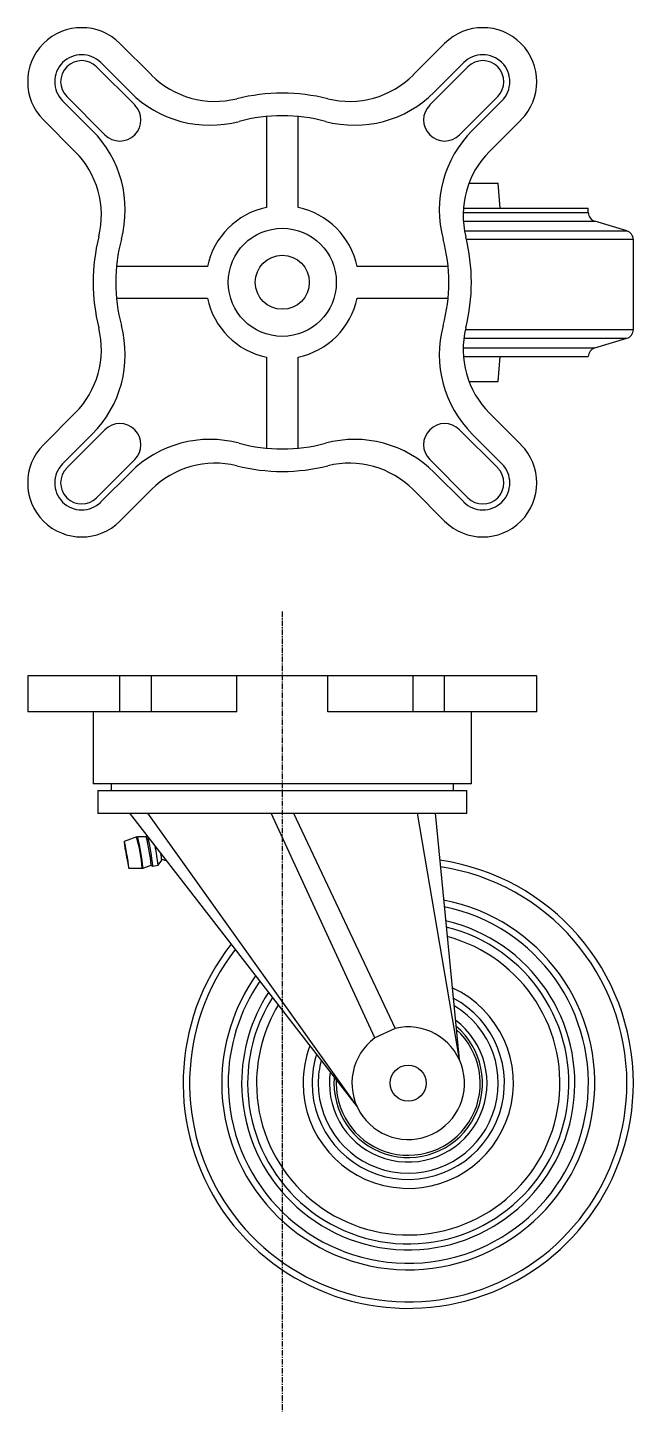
# Model space of a CAD drawing. Extents: x 10 to 375, y 10 to 476.
# Drawn here: x 53.8 to 188.3, y 168.4 to 475.7 of the extents above; entities that cross this region are included whole.
import ezdxf

# ---------------------------------------------------------------- set-up
doc = ezdxf.new("R2010")
doc.units = 0
doc.linetypes.add('CENTER', pattern=[2, 1.25, -0.25, 0.25, -0.25])
doc.layers.get('0').update_dxf_attribs({"linetype": 'CONTINUOUS'})
doc.layers.add('CENTER', color=1, linetype='CENTER')

msp = doc.modelspace()

# ---------------------------------------------------------------- linework, layer by layer
at = {"color": 7, "linetype": 'CONTINUOUS'}
for p, q in [((74.24, 472.15), (81.24, 465.15)), ((139.37, 465.15), (146.37, 472.15)), ((76.58, 461.32), (70, 467.9)), ((150.61, 467.9), (144.03, 461.32)), ((77.56, 458.49), (69.07, 466.97)), ((151.54, 466.97), (143.06, 458.49)), ((61.52, 459.42), (68.1, 452.84)), ((62.45, 460.35), (70.93, 451.86)), ((149.68, 451.86), (158.17, 460.35)), ((152.52, 452.84), (159.1, 459.42)), ((64.27, 448.18), (57.27, 455.17)), ((106.81, 455.95), (106.81, 435.75)), ((113.81, 435.75), (113.81, 455.95)), ((163.34, 455.17), (156.34, 448.18)), ((151.78, 441.11), (158.29, 441.11)), ((158.69, 435.61), (158.29, 441.11)), ((150.49, 434.59), (178.29, 434.59)), ((150.55, 435.61), (178.29, 435.61)), ((178.29, 434.59), (178.29, 435.61)), ((150.53, 432.67), (179.71, 432.67)), ((150.79, 430.53), (186.86, 430.53)), ((186.86, 430.53), (179.71, 432.67)), ((188.29, 428.61), (151.22, 428.61)), ((188.29, 408.59), (188.29, 428.61)), ((93.67, 422.61), (73.47, 422.61)), ((147.14, 422.61), (126.94, 422.61)), ((73.47, 415.61), (93.67, 415.61)), ((126.94, 415.61), (147.14, 415.61)), ((150.64, 406.67), (186.86, 406.67)), ((188.29, 408.59), (150.97, 408.59)), ((179.71, 404.53), (186.86, 406.67)), ((150.49, 404.53), (179.71, 404.53)), ((150.55, 402.61), (178.29, 402.61)), ((150.55, 402.61), (178.29, 402.61)), ((158.29, 397.11), (158.69, 402.61)), ((106.81, 402.48), (106.81, 382.28)), ((113.81, 382.28), (113.81, 402.48)), ((151.78, 397.11), (158.29, 397.11)), ((57.27, 383.05), (64.27, 390.05)), ((156.34, 390.05), (163.34, 383.05)), ((68.1, 385.39), (61.52, 378.81)), ((70.93, 386.36), (62.45, 377.88)), ((158.17, 377.88), (149.68, 386.36)), ((159.1, 378.81), (152.52, 385.39)), ((69.07, 371.25), (77.56, 379.74)), ((143.06, 379.74), (151.54, 371.25)), ((70, 370.32), (76.58, 376.9)), ((144.03, 376.9), (150.61, 370.32)), ((81.24, 373.08), (74.24, 366.08)), ((146.37, 366.08), (139.37, 373.08)), ((53.76, 331.74), (53.76, 323.74)), ((74.24, 331.74), (53.76, 331.74)), ((81.24, 331.74), (74.24, 331.74)), ((74.24, 323.74), (74.24, 331.74)), ((100.2, 331.74), (81.24, 331.74)), ((81.24, 323.74), (81.24, 331.74)), ((120.42, 331.74), (100.2, 331.74)), ((100.2, 323.74), (100.2, 331.74)), ((139.37, 331.74), (120.42, 331.74)), ((120.42, 323.74), (120.42, 331.74)), ((146.37, 331.74), (139.37, 331.74)), ((139.37, 323.74), (139.37, 331.74)), ((166.85, 331.74), (146.37, 331.74)), ((146.37, 323.74), (146.37, 331.74)), ((166.85, 323.74), (166.85, 331.74)), ((74.24, 323.74), (53.76, 323.74)), ((68.31, 323.74), (68.31, 307.74)), ((81.24, 323.74), (74.24, 323.74)), ((100.2, 323.74), (81.24, 323.74)), ((139.37, 323.74), (120.42, 323.74)), ((146.37, 323.74), (139.37, 323.74)), ((166.85, 323.74), (146.37, 323.74)), ((152.31, 307.74), (152.31, 323.74)), ((152.31, 307.74), (68.31, 307.74)), ((72.31, 307.74), (72.31, 306.24)), ((148.31, 306.24), (148.31, 307.74)), ((69.31, 306.24), (69.31, 301.12)), ((69.31, 306.24), (151.31, 306.24)), ((151.31, 301.12), (151.31, 306.24)), ((76.37, 301.24), (80.36, 301.24)), ((76.37, 301.24), (126.96, 235.96)), ((80.36, 301.24), (126.96, 235.96)), ((107.81, 301.24), (112.81, 301.24)), ((130.84, 251.29), (107.81, 301.24)), ((112.81, 301.24), (135.38, 253.4)), ((140.26, 301.24), (144.25, 301.24)), ((140.26, 301.24), (149.61, 246.53)), ((144.25, 301.24), (149.61, 246.53)), ((77.97, 295.95), (75.19, 294.93)), ((80.08, 295.98), (78.14, 295.98)), ((80.26, 296.22), (80.08, 295.98)), ((76.24, 288.98), (79.2, 288.98)), ((79.37, 289.01), (81.19, 289.67)), ((81.19, 289.67), (81.54, 289.43)), ((81.54, 289.43), (82.72, 289.64)), ((81.54, 289.43), (81.54, 289.43)), ((82.73, 289.64), (83.54, 290.8)), ((135.38, 253.4), (130.84, 251.29))]:
    msp.add_line(p, q, dxfattribs=at)
at = {"color": 7, "linetype": 'CONTINUOUS', "flags": 128}
for points in [[(76.24, 288.98), (76.24, 289.16), (76.18, 289.67), (76.06, 290.47), (75.9, 291.44), (75.72, 292.47), (75.54, 293.44), (75.38, 294.24), (75.26, 294.75), (75.19, 294.93), (75.19, 294.75), (75.25, 294.24), (75.37, 293.44), (75.53, 292.47), (75.71, 291.44), (75.9, 290.47), (76.06, 289.67), (76.18, 289.16), (76.24, 288.98)], [(75.89, 290.97), (75.89, 291.05), (75.86, 291.26), (75.81, 291.58), (75.75, 291.96), (75.68, 292.33), (75.62, 292.65), (75.57, 292.87), (75.54, 292.94), (75.54, 292.87), (75.57, 292.65), (75.62, 292.33), (75.69, 291.96), (75.75, 291.58), (75.82, 291.26), (75.87, 291.05), (75.89, 290.97)], [(79.19, 288.98), (79.19, 288.98), (79.37, 289.01), (79.38, 289.01)]]:
    msp.add_lwpolyline(points, dxfattribs=at)
at = {"color": 7}
for points in [[(69.31, 301.25, 0), (69.31, 301.25, 0), (69.31, 301.25, 0), (69.32, 301.25, 0), (69.32, 301.25, 0), (69.33, 301.25, 0), (69.33, 301.25, 0), (69.33, 301.25, 0), (69.34, 301.25, 0), (69.34, 301.25, 0), (69.34, 301.25, 0), (69.35, 301.25, 0), (69.35, 301.25, 0), (69.36, 301.25, 0), (69.36, 301.25, 0), (69.36, 301.25, 0), (69.37, 301.25, 0), (69.37, 301.25, 0), (69.38, 301.25, 0), (69.38, 301.25, 0), (69.39, 301.25, 0), (69.39, 301.25, 0), (69.4, 301.25, 0), (69.4, 301.25, 0), (69.41, 301.25, 0), (69.41, 301.25, 0), (69.42, 301.25, 0), (69.42, 301.25, 0), (69.43, 301.25, 0), (69.43, 301.25, 0), (69.44, 301.25, 0), (69.44, 301.25, 0), (69.45, 301.25, 0), (69.46, 301.25, 0), (69.46, 301.25, 0), (69.47, 301.25, 0), (69.48, 301.25, 0), (69.48, 301.25, 0), (69.49, 301.25, 0), (69.5, 301.25, 0), (69.51, 301.25, 0), (69.51, 301.25, 0), (69.52, 301.25, 0), (69.53, 301.25, 0), (69.54, 301.25, 0), (69.55, 301.25, 0), (69.56, 301.25, 0), (69.56, 301.25, 0), (69.57, 301.25, 0), (69.58, 301.25, 0), (69.59, 301.25, 0), (69.6, 301.25, 0), (69.61, 301.25, 0), (69.62, 301.25, 0), (69.63, 301.25, 0), (69.65, 301.25, 0), (69.66, 301.25, 0), (69.67, 301.25, 0), (69.68, 301.25, 0), (69.69, 301.25, 0), (69.71, 301.25, 0), (69.72, 301.25, 0), (69.73, 301.25, 0), (69.74, 301.25, 0), (69.76, 301.25, 0), (69.77, 301.25, 0), (69.79, 301.25, 0), (69.8, 301.25, 0), (69.82, 301.25, 0), (69.83, 301.25, 0), (69.85, 301.25, 0), (69.86, 301.25, 0), (69.88, 301.25, 0), (69.89, 301.25, 0), (69.91, 301.25, 0), (69.93, 301.25, 0), (69.94, 301.25, 0), (69.96, 301.25, 0), (69.98, 301.25, 0), (69.99, 301.25, 0), (70.01, 301.25, 0), (70.03, 301.25, 0), (70.05, 301.25, 0), (70.07, 301.25, 0), (70.08, 301.25, 0), (70.1, 301.25, 0), (70.12, 301.25, 0), (70.14, 301.25, 0), (70.16, 301.25, 0), (70.18, 301.25, 0), (70.2, 301.25, 0), (70.22, 301.25, 0), (70.24, 301.25, 0), (70.26, 301.25, 0), (70.28, 301.25, 0), (70.31, 301.25, 0), (70.33, 301.25, 0), (70.35, 301.25, 0), (70.37, 301.25, 0), (70.39, 301.25, 0), (70.42, 301.25, 0), (70.44, 301.25, 0), (70.46, 301.25, 0), (70.48, 301.25, 0), (70.51, 301.25, 0), (70.53, 301.25, 0), (70.56, 301.25, 0), (70.58, 301.25, 0), (70.6, 301.25, 0), (70.63, 301.25, 0), (70.65, 301.25, 0), (70.68, 301.25, 0), (70.7, 301.25, 0), (70.73, 301.25, 0), (70.75, 301.25, 0), (70.78, 301.25, 0), (70.8, 301.25, 0), (70.83, 301.25, 0), (70.86, 301.25, 0), (70.88, 301.25, 0), (70.91, 301.25, 0), (70.94, 301.25, 0), (70.96, 301.25, 0), (70.99, 301.25, 0), (71.02, 301.25, 0), (71.05, 301.25, 0), (71.07, 301.25, 0), (71.1, 301.25, 0), (71.13, 301.25, 0), (71.16, 301.25, 0), (71.19, 301.25, 0), (71.22, 301.25, 0), (71.24, 301.25, 0), (71.27, 301.25, 0), (71.3, 301.25, 0), (71.33, 301.25, 0), (71.36, 301.25, 0), (71.39, 301.25, 0), (71.42, 301.25, 0), (71.45, 301.25, 0), (71.48, 301.25, 0), (71.51, 301.25, 0), (71.55, 301.25, 0), (71.58, 301.25, 0), (71.61, 301.25, 0), (71.64, 301.25, 0), (71.67, 301.25, 0), (71.7, 301.25, 0), (71.74, 301.25, 0), (71.77, 301.25, 0), (71.8, 301.25, 0), (71.83, 301.25, 0), (71.87, 301.25, 0), (71.9, 301.25, 0), (71.93, 301.25, 0), (71.97, 301.25, 0), (72, 301.25, 0), (72.04, 301.25, 0), (72.07, 301.25, 0), (72.1, 301.25, 0), (72.14, 301.25, 0), (72.17, 301.25, 0), (72.21, 301.25, 0), (72.24, 301.25, 0), (72.28, 301.25, 0), (72.32, 301.25, 0), (72.35, 301.25, 0), (72.39, 301.25, 0), (72.42, 301.25, 0), (72.46, 301.25, 0), (72.5, 301.25, 0), (72.53, 301.25, 0), (72.57, 301.25, 0), (72.61, 301.25, 0), (72.65, 301.25, 0), (72.68, 301.25, 0), (72.72, 301.25, 0), (72.76, 301.25, 0), (72.8, 301.25, 0), (72.84, 301.25, 0), (72.87, 301.25, 0), (72.91, 301.25, 0), (72.95, 301.25, 0), (72.99, 301.25, 0), (73.03, 301.25, 0), (73.07, 301.25, 0), (73.11, 301.25, 0), (73.15, 301.25, 0), (73.19, 301.25, 0), (73.23, 301.25, 0), (73.27, 301.25, 0), (73.31, 301.25, 0), (73.36, 301.25, 0), (73.4, 301.25, 0), (73.44, 301.25, 0), (73.48, 301.25, 0), (73.52, 301.25, 0), (73.57, 301.25, 0), (73.61, 301.25, 0), (73.65, 301.25, 0), (73.7, 301.25, 0), (73.74, 301.25, 0), (73.78, 301.25, 0), (73.83, 301.25, 0), (73.87, 301.25, 0), (73.91, 301.25, 0), (73.96, 301.25, 0), (74, 301.25, 0), (74.05, 301.25, 0), (74.09, 301.25, 0), (74.14, 301.25, 0), (74.19, 301.25, 0), (74.23, 301.25, 0), (74.28, 301.25, 0), (74.32, 301.25, 0), (74.37, 301.25, 0), (74.42, 301.25, 0), (74.47, 301.25, 0), (74.51, 301.25, 0), (74.56, 301.25, 0), (74.61, 301.25, 0), (74.66, 301.25, 0), (74.7, 301.25, 0), (74.75, 301.25, 0), (74.8, 301.25, 0), (74.85, 301.25, 0), (74.9, 301.25, 0), (74.95, 301.25, 0), (75, 301.25, 0), (75.05, 301.25, 0), (75.1, 301.25, 0), (75.15, 301.25, 0), (75.2, 301.25, 0), (75.25, 301.25, 0), (75.3, 301.25, 0), (75.35, 301.25, 0), (75.4, 301.25, 0), (75.45, 301.25, 0), (75.5, 301.25, 0), (75.55, 301.25, 0), (75.6, 301.25, 0), (75.65, 301.25, 0), (75.7, 301.25, 0), (75.75, 301.25, 0), (75.8, 301.25, 0), (75.85, 301.25, 0), (75.9, 301.25, 0), (75.96, 301.25, 0), (76.01, 301.25, 0), (76.06, 301.25, 0), (76.11, 301.25, 0), (76.16, 301.25, 0), (76.21, 301.25, 0), (76.26, 301.25, 0), (76.31, 301.25, 0), (76.37, 301.25, 0)], [(80.36, 301.25, 0), (80.43, 301.25, 0), (80.51, 301.25, 0), (80.58, 301.25, 0), (80.66, 301.25, 0), (80.73, 301.25, 0), (80.81, 301.25, 0), (80.88, 301.25, 0), (80.96, 301.25, 0), (81.03, 301.25, 0), (81.11, 301.25, 0), (81.18, 301.25, 0), (81.26, 301.25, 0), (81.34, 301.25, 0), (81.41, 301.25, 0), (81.49, 301.25, 0), (81.56, 301.25, 0), (81.64, 301.25, 0), (81.72, 301.25, 0), (81.8, 301.25, 0), (81.87, 301.25, 0), (81.95, 301.25, 0), (82.03, 301.25, 0), (82.11, 301.25, 0), (82.19, 301.25, 0), (82.27, 301.25, 0), (82.34, 301.25, 0), (82.42, 301.25, 0), (82.5, 301.25, 0), (82.58, 301.25, 0), (82.66, 301.25, 0), (82.74, 301.25, 0), (82.82, 301.25, 0), (82.9, 301.25, 0), (82.98, 301.25, 0), (83.07, 301.25, 0), (83.15, 301.25, 0), (83.23, 301.25, 0), (83.31, 301.25, 0), (83.39, 301.25, 0), (83.47, 301.25, 0), (83.55, 301.25, 0), (83.64, 301.25, 0), (83.72, 301.25, 0), (83.8, 301.25, 0), (83.88, 301.25, 0), (83.97, 301.25, 0), (84.05, 301.25, 0), (84.13, 301.25, 0), (84.22, 301.25, 0), (84.3, 301.25, 0), (84.39, 301.25, 0), (84.47, 301.25, 0), (84.55, 301.25, 0), (84.64, 301.25, 0), (84.72, 301.25, 0), (84.81, 301.25, 0), (84.89, 301.25, 0), (84.98, 301.25, 0), (85.06, 301.25, 0), (85.15, 301.25, 0), (85.23, 301.25, 0), (85.32, 301.25, 0), (85.41, 301.25, 0), (85.49, 301.25, 0), (85.58, 301.25, 0), (85.67, 301.25, 0), (85.75, 301.25, 0), (85.84, 301.25, 0), (85.93, 301.25, 0), (86.01, 301.25, 0), (86.1, 301.25, 0), (86.19, 301.25, 0), (86.28, 301.25, 0), (86.36, 301.25, 0), (86.45, 301.25, 0), (86.54, 301.25, 0), (86.63, 301.25, 0), (86.72, 301.25, 0), (86.81, 301.25, 0), (86.89, 301.25, 0), (86.98, 301.25, 0), (87.07, 301.25, 0), (87.16, 301.25, 0), (87.25, 301.25, 0), (87.34, 301.25, 0), (87.43, 301.25, 0), (87.52, 301.25, 0), (87.61, 301.25, 0), (87.7, 301.25, 0), (87.79, 301.25, 0), (87.88, 301.25, 0), (87.97, 301.25, 0), (88.06, 301.25, 0), (88.15, 301.25, 0), (88.25, 301.25, 0), (88.34, 301.25, 0), (88.43, 301.25, 0), (88.52, 301.25, 0), (88.61, 301.25, 0), (88.7, 301.25, 0), (88.8, 301.25, 0), (88.89, 301.25, 0), (88.98, 301.25, 0), (89.07, 301.25, 0), (89.17, 301.25, 0), (89.26, 301.25, 0), (89.35, 301.25, 0), (89.44, 301.25, 0), (89.54, 301.25, 0), (89.63, 301.25, 0), (89.72, 301.25, 0), (89.82, 301.25, 0), (89.91, 301.25, 0), (90.01, 301.25, 0), (90.1, 301.25, 0), (90.19, 301.25, 0), (90.29, 301.25, 0), (90.38, 301.25, 0), (90.48, 301.25, 0), (90.57, 301.25, 0), (90.67, 301.25, 0), (90.76, 301.25, 0), (90.86, 301.25, 0), (90.95, 301.25, 0), (91.05, 301.25, 0), (91.14, 301.25, 0), (91.24, 301.25, 0), (91.34, 301.25, 0), (91.43, 301.25, 0), (91.53, 301.25, 0), (91.62, 301.25, 0), (91.72, 301.25, 0), (91.82, 301.25, 0), (91.91, 301.25, 0), (92.01, 301.25, 0), (92.11, 301.25, 0), (92.21, 301.25, 0), (92.3, 301.25, 0), (92.4, 301.25, 0), (92.5, 301.25, 0), (92.59, 301.25, 0), (92.69, 301.25, 0), (92.79, 301.25, 0), (92.89, 301.25, 0), (92.99, 301.25, 0), (93.08, 301.25, 0), (93.18, 301.25, 0), (93.28, 301.25, 0), (93.38, 301.25, 0), (93.48, 301.25, 0), (93.58, 301.25, 0), (93.68, 301.25, 0), (93.78, 301.25, 0), (93.87, 301.25, 0), (93.97, 301.25, 0), (94.07, 301.25, 0), (94.17, 301.25, 0), (94.27, 301.25, 0), (94.37, 301.25, 0), (94.47, 301.25, 0), (94.57, 301.25, 0), (94.67, 301.25, 0), (94.77, 301.25, 0), (94.87, 301.25, 0), (94.97, 301.25, 0), (95.07, 301.25, 0), (95.17, 301.25, 0), (95.27, 301.25, 0), (95.38, 301.25, 0), (95.48, 301.25, 0), (95.58, 301.25, 0), (95.68, 301.25, 0), (95.78, 301.25, 0), (95.88, 301.25, 0), (95.98, 301.25, 0), (96.08, 301.25, 0), (96.19, 301.25, 0), (96.29, 301.25, 0), (96.39, 301.25, 0), (96.49, 301.25, 0), (96.59, 301.25, 0), (96.69, 301.25, 0), (96.8, 301.25, 0), (96.9, 301.25, 0), (97, 301.25, 0), (97.1, 301.25, 0), (97.21, 301.25, 0), (97.31, 301.25, 0), (97.41, 301.25, 0), (97.51, 301.25, 0), (97.62, 301.25, 0), (97.72, 301.25, 0), (97.82, 301.25, 0), (97.93, 301.25, 0), (98.03, 301.25, 0), (98.13, 301.25, 0), (98.24, 301.25, 0), (98.34, 301.25, 0), (98.44, 301.25, 0), (98.55, 301.25, 0), (98.65, 301.25, 0), (98.76, 301.25, 0), (98.86, 301.25, 0), (98.96, 301.25, 0), (99.07, 301.25, 0), (99.17, 301.25, 0), (99.28, 301.25, 0), (99.38, 301.25, 0), (99.49, 301.25, 0), (99.59, 301.25, 0), (99.69, 301.25, 0), (99.8, 301.25, 0), (99.9, 301.25, 0), (100.01, 301.25, 0), (100.11, 301.25, 0), (100.22, 301.25, 0), (100.32, 301.25, 0), (100.43, 301.25, 0), (100.53, 301.25, 0), (100.64, 301.25, 0), (100.75, 301.25, 0), (100.85, 301.25, 0), (100.96, 301.25, 0), (101.06, 301.25, 0), (101.17, 301.25, 0), (101.27, 301.25, 0), (101.38, 301.25, 0), (101.48, 301.25, 0), (101.59, 301.25, 0), (101.7, 301.25, 0), (101.8, 301.25, 0), (101.91, 301.25, 0), (102.02, 301.25, 0), (102.12, 301.25, 0), (102.23, 301.25, 0), (102.33, 301.25, 0), (102.44, 301.25, 0), (102.55, 301.25, 0), (102.65, 301.25, 0), (102.76, 301.25, 0), (102.87, 301.25, 0), (102.97, 301.25, 0), (103.08, 301.25, 0), (103.19, 301.25, 0), (103.29, 301.25, 0), (103.4, 301.25, 0), (103.51, 301.25, 0), (103.61, 301.25, 0), (103.72, 301.25, 0), (103.83, 301.25, 0), (103.94, 301.25, 0), (104.04, 301.25, 0), (104.15, 301.25, 0), (104.26, 301.25, 0), (104.36, 301.25, 0), (104.47, 301.25, 0), (104.58, 301.25, 0), (104.69, 301.25, 0), (104.79, 301.25, 0), (104.9, 301.25, 0), (105.01, 301.25, 0), (105.11, 301.25, 0), (105.22, 301.25, 0), (105.33, 301.25, 0), (105.44, 301.25, 0), (105.55, 301.25, 0), (105.65, 301.25, 0), (105.76, 301.25, 0), (105.87, 301.25, 0), (105.97, 301.25, 0), (106.08, 301.25, 0), (106.19, 301.25, 0), (106.3, 301.25, 0), (106.41, 301.25, 0), (106.51, 301.25, 0), (106.62, 301.25, 0), (106.73, 301.25, 0), (106.84, 301.25, 0), (106.94, 301.25, 0), (107.05, 301.25, 0), (107.16, 301.25, 0), (107.27, 301.25, 0), (107.38, 301.25, 0), (107.48, 301.25, 0), (107.59, 301.25, 0), (107.7, 301.25, 0), (107.81, 301.25, 0)], [(112.81, 301.25, 0), (112.92, 301.25, 0), (113.02, 301.25, 0), (113.13, 301.25, 0), (113.24, 301.25, 0), (113.35, 301.25, 0), (113.45, 301.25, 0), (113.56, 301.25, 0), (113.67, 301.25, 0), (113.78, 301.25, 0), (113.89, 301.25, 0), (113.99, 301.25, 0), (114.1, 301.25, 0), (114.21, 301.25, 0), (114.32, 301.25, 0), (114.42, 301.25, 0), (114.53, 301.25, 0), (114.64, 301.25, 0), (114.75, 301.25, 0), (114.85, 301.25, 0), (114.96, 301.25, 0), (115.07, 301.25, 0), (115.18, 301.25, 0), (115.28, 301.25, 0), (115.39, 301.25, 0), (115.5, 301.25, 0), (115.61, 301.25, 0), (115.71, 301.25, 0), (115.82, 301.25, 0), (115.93, 301.25, 0), (116.04, 301.25, 0), (116.14, 301.25, 0), (116.25, 301.25, 0), (116.36, 301.25, 0), (116.47, 301.25, 0), (116.57, 301.25, 0), (116.68, 301.25, 0), (116.79, 301.25, 0), (116.89, 301.25, 0), (117, 301.25, 0), (117.11, 301.25, 0), (117.21, 301.25, 0), (117.32, 301.25, 0), (117.43, 301.25, 0), (117.53, 301.25, 0), (117.64, 301.25, 0), (117.75, 301.25, 0), (117.86, 301.25, 0), (117.96, 301.25, 0), (118.07, 301.25, 0), (118.17, 301.25, 0), (118.28, 301.25, 0), (118.39, 301.25, 0), (118.49, 301.25, 0), (118.6, 301.25, 0), (118.7, 301.25, 0), (118.81, 301.25, 0), (118.92, 301.25, 0), (119.02, 301.25, 0), (119.13, 301.25, 0), (119.23, 301.25, 0), (119.34, 301.25, 0), (119.45, 301.25, 0), (119.55, 301.25, 0), (119.66, 301.25, 0), (119.76, 301.25, 0), (119.87, 301.25, 0), (119.97, 301.25, 0), (120.08, 301.25, 0), (120.19, 301.25, 0), (120.29, 301.25, 0), (120.39, 301.25, 0), (120.5, 301.25, 0), (120.61, 301.25, 0), (120.71, 301.25, 0), (120.81, 301.25, 0), (120.92, 301.25, 0), (121.02, 301.25, 0), (121.13, 301.25, 0), (121.23, 301.25, 0), (121.34, 301.25, 0), (121.44, 301.25, 0), (121.55, 301.25, 0), (121.65, 301.25, 0), (121.75, 301.25, 0), (121.86, 301.25, 0), (121.96, 301.25, 0), (122.07, 301.25, 0), (122.17, 301.25, 0), (122.27, 301.25, 0), (122.38, 301.25, 0), (122.48, 301.25, 0), (122.58, 301.25, 0), (122.69, 301.25, 0), (122.79, 301.25, 0), (122.89, 301.25, 0), (123, 301.25, 0), (123.1, 301.25, 0), (123.2, 301.25, 0), (123.31, 301.25, 0), (123.41, 301.25, 0), (123.51, 301.25, 0), (123.61, 301.25, 0), (123.72, 301.25, 0), (123.82, 301.25, 0), (123.92, 301.25, 0), (124.02, 301.25, 0), (124.12, 301.25, 0), (124.22, 301.25, 0), (124.33, 301.25, 0), (124.43, 301.25, 0), (124.53, 301.25, 0), (124.63, 301.25, 0), (124.73, 301.25, 0), (124.83, 301.25, 0), (124.94, 301.25, 0), (125.04, 301.25, 0), (125.14, 301.25, 0), (125.24, 301.25, 0), (125.34, 301.25, 0), (125.44, 301.25, 0), (125.54, 301.25, 0), (125.64, 301.25, 0), (125.74, 301.25, 0), (125.84, 301.25, 0), (125.94, 301.25, 0), (126.04, 301.25, 0), (126.14, 301.25, 0), (126.24, 301.25, 0), (126.34, 301.25, 0), (126.44, 301.25, 0), (126.54, 301.25, 0), (126.64, 301.25, 0), (126.74, 301.25, 0), (126.84, 301.25, 0), (126.94, 301.25, 0), (127.04, 301.25, 0), (127.14, 301.25, 0), (127.23, 301.25, 0), (127.33, 301.25, 0), (127.43, 301.25, 0), (127.53, 301.25, 0), (127.63, 301.25, 0), (127.73, 301.25, 0), (127.82, 301.25, 0), (127.92, 301.25, 0), (128.02, 301.25, 0), (128.12, 301.25, 0), (128.21, 301.25, 0), (128.31, 301.25, 0), (128.41, 301.25, 0), (128.51, 301.25, 0), (128.6, 301.25, 0), (128.7, 301.25, 0), (128.8, 301.25, 0), (128.89, 301.25, 0), (128.99, 301.25, 0), (129.09, 301.25, 0), (129.18, 301.25, 0), (129.28, 301.25, 0), (129.37, 301.25, 0), (129.47, 301.25, 0), (129.56, 301.25, 0), (129.66, 301.25, 0), (129.76, 301.25, 0), (129.85, 301.25, 0), (129.95, 301.25, 0), (130.04, 301.25, 0), (130.14, 301.25, 0), (130.23, 301.25, 0), (130.33, 301.25, 0), (130.42, 301.25, 0), (130.51, 301.25, 0), (130.61, 301.25, 0), (130.7, 301.25, 0), (130.8, 301.25, 0), (130.89, 301.25, 0), (130.98, 301.25, 0), (131.08, 301.25, 0), (131.17, 301.25, 0), (131.26, 301.25, 0), (131.36, 301.25, 0), (131.45, 301.25, 0), (131.54, 301.25, 0), (131.63, 301.25, 0), (131.73, 301.25, 0), (131.82, 301.25, 0), (131.91, 301.25, 0), (132, 301.25, 0), (132.09, 301.25, 0), (132.19, 301.25, 0), (132.28, 301.25, 0), (132.37, 301.25, 0), (132.46, 301.25, 0), (132.55, 301.25, 0), (132.64, 301.25, 0), (132.73, 301.25, 0), (132.82, 301.25, 0), (132.91, 301.25, 0), (133, 301.25, 0), (133.09, 301.25, 0), (133.18, 301.25, 0), (133.27, 301.25, 0), (133.36, 301.25, 0), (133.45, 301.25, 0), (133.54, 301.25, 0), (133.63, 301.25, 0), (133.72, 301.25, 0), (133.81, 301.25, 0), (133.9, 301.25, 0), (133.99, 301.25, 0), (134.07, 301.25, 0), (134.16, 301.25, 0), (134.25, 301.25, 0), (134.34, 301.25, 0), (134.43, 301.25, 0), (134.51, 301.25, 0), (134.6, 301.25, 0), (134.69, 301.25, 0), (134.78, 301.25, 0), (134.86, 301.25, 0), (134.95, 301.25, 0), (135.03, 301.25, 0), (135.12, 301.25, 0), (135.21, 301.25, 0), (135.29, 301.25, 0), (135.38, 301.25, 0), (135.47, 301.25, 0), (135.55, 301.25, 0), (135.64, 301.25, 0), (135.72, 301.25, 0), (135.81, 301.25, 0), (135.89, 301.25, 0), (135.98, 301.25, 0), (136.06, 301.25, 0), (136.14, 301.25, 0), (136.23, 301.25, 0), (136.31, 301.25, 0), (136.4, 301.25, 0), (136.48, 301.25, 0), (136.56, 301.25, 0), (136.65, 301.25, 0), (136.73, 301.25, 0), (136.81, 301.25, 0), (136.9, 301.25, 0), (136.98, 301.25, 0), (137.06, 301.25, 0), (137.14, 301.25, 0), (137.22, 301.25, 0), (137.31, 301.25, 0), (137.39, 301.25, 0), (137.47, 301.25, 0), (137.55, 301.25, 0), (137.63, 301.25, 0), (137.71, 301.25, 0), (137.79, 301.25, 0), (137.87, 301.25, 0), (137.95, 301.25, 0), (138.03, 301.25, 0), (138.11, 301.25, 0), (138.19, 301.25, 0), (138.27, 301.25, 0), (138.35, 301.25, 0), (138.43, 301.25, 0), (138.51, 301.25, 0), (138.58, 301.25, 0), (138.66, 301.25, 0), (138.74, 301.25, 0), (138.82, 301.25, 0), (138.9, 301.25, 0), (138.97, 301.25, 0), (139.05, 301.25, 0), (139.13, 301.25, 0), (139.2, 301.25, 0), (139.28, 301.25, 0), (139.35, 301.25, 0), (139.43, 301.25, 0), (139.51, 301.25, 0), (139.58, 301.25, 0), (139.66, 301.25, 0), (139.73, 301.25, 0), (139.81, 301.25, 0), (139.88, 301.25, 0), (139.96, 301.25, 0), (140.03, 301.25, 0), (140.11, 301.25, 0), (140.18, 301.25, 0), (140.26, 301.25, 0)], [(144.25, 301.25, 0), (144.3, 301.25, 0), (144.35, 301.25, 0), (144.4, 301.25, 0), (144.45, 301.25, 0), (144.5, 301.25, 0), (144.56, 301.25, 0), (144.61, 301.25, 0), (144.66, 301.25, 0), (144.71, 301.25, 0), (144.76, 301.25, 0), (144.81, 301.25, 0), (144.86, 301.25, 0), (144.91, 301.25, 0), (144.97, 301.25, 0), (145.02, 301.25, 0), (145.07, 301.25, 0), (145.12, 301.25, 0), (145.17, 301.25, 0), (145.22, 301.25, 0), (145.27, 301.25, 0), (145.32, 301.25, 0), (145.37, 301.25, 0), (145.42, 301.25, 0), (145.47, 301.25, 0), (145.52, 301.25, 0), (145.57, 301.25, 0), (145.62, 301.25, 0), (145.67, 301.25, 0), (145.72, 301.25, 0), (145.76, 301.25, 0), (145.81, 301.25, 0), (145.86, 301.25, 0), (145.91, 301.25, 0), (145.96, 301.25, 0), (146.01, 301.25, 0), (146.05, 301.25, 0), (146.1, 301.25, 0), (146.15, 301.25, 0), (146.2, 301.25, 0), (146.24, 301.25, 0), (146.29, 301.25, 0), (146.34, 301.25, 0), (146.38, 301.25, 0), (146.43, 301.25, 0), (146.47, 301.25, 0), (146.52, 301.25, 0), (146.56, 301.25, 0), (146.61, 301.25, 0), (146.66, 301.25, 0), (146.7, 301.25, 0), (146.74, 301.25, 0), (146.79, 301.25, 0), (146.83, 301.25, 0), (146.88, 301.25, 0), (146.92, 301.25, 0), (146.96, 301.25, 0), (147, 301.25, 0), (147.05, 301.25, 0), (147.09, 301.25, 0), (147.13, 301.25, 0), (147.18, 301.25, 0), (147.22, 301.25, 0), (147.26, 301.25, 0), (147.3, 301.25, 0), (147.34, 301.25, 0), (147.38, 301.25, 0), (147.42, 301.25, 0), (147.46, 301.25, 0), (147.5, 301.25, 0), (147.54, 301.25, 0), (147.58, 301.25, 0), (147.62, 301.25, 0), (147.66, 301.25, 0), (147.7, 301.25, 0), (147.74, 301.25, 0), (147.78, 301.25, 0), (147.82, 301.25, 0), (147.85, 301.25, 0), (147.89, 301.25, 0), (147.93, 301.25, 0), (147.97, 301.25, 0), (148.01, 301.25, 0), (148.04, 301.25, 0), (148.08, 301.25, 0), (148.12, 301.25, 0), (148.15, 301.25, 0), (148.19, 301.25, 0), (148.23, 301.25, 0), (148.26, 301.25, 0), (148.3, 301.25, 0), (148.34, 301.25, 0), (148.37, 301.25, 0), (148.41, 301.25, 0), (148.44, 301.25, 0), (148.47, 301.25, 0), (148.51, 301.25, 0), (148.54, 301.25, 0), (148.58, 301.25, 0), (148.61, 301.25, 0), (148.65, 301.25, 0), (148.68, 301.25, 0), (148.71, 301.25, 0), (148.75, 301.25, 0), (148.78, 301.25, 0), (148.81, 301.25, 0), (148.85, 301.25, 0), (148.88, 301.25, 0), (148.91, 301.25, 0), (148.94, 301.25, 0), (148.97, 301.25, 0), (149.01, 301.25, 0), (149.04, 301.25, 0), (149.07, 301.25, 0), (149.1, 301.25, 0), (149.13, 301.25, 0), (149.16, 301.25, 0), (149.19, 301.25, 0), (149.22, 301.25, 0), (149.25, 301.25, 0), (149.28, 301.25, 0), (149.31, 301.25, 0), (149.34, 301.25, 0), (149.37, 301.25, 0), (149.4, 301.25, 0), (149.43, 301.25, 0), (149.46, 301.25, 0), (149.49, 301.25, 0), (149.51, 301.25, 0), (149.54, 301.25, 0), (149.57, 301.25, 0), (149.6, 301.25, 0), (149.62, 301.25, 0), (149.65, 301.25, 0), (149.68, 301.25, 0), (149.71, 301.25, 0), (149.73, 301.25, 0), (149.76, 301.25, 0), (149.78, 301.25, 0), (149.81, 301.25, 0), (149.84, 301.25, 0), (149.86, 301.25, 0), (149.89, 301.25, 0), (149.91, 301.25, 0), (149.94, 301.25, 0), (149.96, 301.25, 0), (149.99, 301.25, 0), (150.01, 301.25, 0), (150.03, 301.25, 0), (150.06, 301.25, 0), (150.08, 301.25, 0), (150.11, 301.25, 0), (150.13, 301.25, 0), (150.15, 301.25, 0), (150.18, 301.25, 0), (150.2, 301.25, 0), (150.22, 301.25, 0), (150.24, 301.25, 0), (150.26, 301.25, 0), (150.29, 301.25, 0), (150.31, 301.25, 0), (150.33, 301.25, 0), (150.35, 301.25, 0), (150.37, 301.25, 0), (150.39, 301.25, 0), (150.41, 301.25, 0), (150.43, 301.25, 0), (150.45, 301.25, 0), (150.47, 301.25, 0), (150.49, 301.25, 0), (150.51, 301.25, 0), (150.53, 301.25, 0), (150.55, 301.25, 0), (150.57, 301.25, 0), (150.59, 301.25, 0), (150.6, 301.25, 0), (150.62, 301.25, 0), (150.64, 301.25, 0), (150.66, 301.25, 0), (150.67, 301.25, 0), (150.69, 301.25, 0), (150.71, 301.25, 0), (150.72, 301.25, 0), (150.74, 301.25, 0), (150.75, 301.25, 0), (150.77, 301.25, 0), (150.78, 301.25, 0), (150.8, 301.25, 0), (150.81, 301.25, 0), (150.83, 301.25, 0), (150.84, 301.25, 0), (150.86, 301.25, 0), (150.87, 301.25, 0), (150.88, 301.25, 0), (150.9, 301.25, 0), (150.91, 301.25, 0), (150.92, 301.25, 0), (150.93, 301.25, 0), (150.94, 301.25, 0), (150.96, 301.25, 0), (150.97, 301.25, 0), (150.98, 301.25, 0), (150.99, 301.25, 0), (151, 301.25, 0), (151.01, 301.25, 0), (151.02, 301.25, 0), (151.03, 301.25, 0), (151.04, 301.25, 0), (151.05, 301.25, 0), (151.06, 301.25, 0), (151.07, 301.25, 0), (151.08, 301.25, 0), (151.08, 301.25, 0), (151.09, 301.25, 0), (151.1, 301.25, 0), (151.11, 301.25, 0), (151.12, 301.25, 0), (151.12, 301.25, 0), (151.13, 301.25, 0), (151.14, 301.25, 0), (151.14, 301.25, 0), (151.15, 301.25, 0), (151.16, 301.25, 0), (151.16, 301.25, 0), (151.17, 301.25, 0), (151.18, 301.25, 0), (151.18, 301.25, 0), (151.19, 301.25, 0), (151.19, 301.25, 0), (151.2, 301.25, 0), (151.2, 301.25, 0), (151.21, 301.25, 0), (151.21, 301.25, 0), (151.22, 301.25, 0), (151.22, 301.25, 0), (151.23, 301.25, 0), (151.23, 301.25, 0), (151.24, 301.25, 0), (151.24, 301.25, 0), (151.25, 301.25, 0), (151.25, 301.25, 0), (151.25, 301.25, 0), (151.26, 301.25, 0), (151.26, 301.25, 0), (151.27, 301.25, 0), (151.27, 301.25, 0), (151.27, 301.25, 0), (151.28, 301.25, 0), (151.28, 301.25, 0), (151.28, 301.25, 0), (151.29, 301.25, 0), (151.29, 301.25, 0), (151.3, 301.25, 0), (151.3, 301.25, 0), (151.3, 301.25, 0), (151.31, 301.25, 0)]]:
    msp.add_polyline3d(points, dxfattribs=at)
at = {"color": 7, "linetype": 'CONTINUOUS'}
for centre, radius in [((110.31, 419.11), 12), ((110.31, 419.11), 6), ((138.29, 241.24), 4)]:
    msp.add_circle(centre, radius, dxfattribs=at)
for centre, radius, start, end in [((65.76, 463.66), 12, 45, 225), ((154.85, 463.66), 12, 315, 135), ((65.76, 463.66), 6, 45, 225), ((65.76, 463.66), 4.68, 45, 225), ((154.85, 463.66), 6, 315, 135), ((154.85, 463.66), 4.68, 315, 135), ((95.38, 479.29), 20, 225, 283.927), ((125.23, 479.29), 20, 256.073, 315), ((94.26, 479), 25, 225, 285), ((110.31, 419.11), 42, 76.073, 103.927), ((126.35, 479), 25, 255, 315), ((74.24, 455.17), 4.68, 225, 45), ((146.37, 455.17), 4.68, 135, 315), ((110.31, 419.11), 37, 75, 105), ((50.42, 435.16), 25, 345, 45), ((170.19, 435.16), 25, 135, 195), ((50.13, 434.03), 20, 346.073, 45), ((170.48, 434.03), 20, 135, 193.927), ((110.31, 419.11), 17, 101.8812, 168.1188), ((110.31, 419.11), 17, 11.8812, 78.1188), ((180.29, 434.59), 2, 180, 253.3008), ((186.29, 428.61), 2, 0, 73.3008), ((110.31, 419.11), 42, 166.073, 193.927), ((110.31, 419.11), 37, 165, 195), ((110.31, 419.11), 37, 345, 15), ((110.31, 419.11), 42, 346.073, 13.927), ((110.31, 419.11), 17, 191.8812, 258.1188), ((110.31, 419.11), 17, 281.8812, 348.1188), ((50.13, 404.19), 20, 315, 13.927), ((50.42, 403.07), 25, 315, 15), ((170.19, 403.07), 25, 165, 225), ((170.48, 404.19), 20, 166.073, 225), ((186.29, 408.59), 2, 286.6992, 0), ((180.29, 402.61), 2, 106.6992, 180), ((74.24, 383.05), 4.68, 315, 135), ((146.37, 383.05), 4.68, 45, 225), ((94.26, 359.22), 25, 75, 135), ((126.35, 359.22), 25, 45, 105), ((65.76, 374.56), 12, 135, 315), ((110.31, 419.11), 37, 255, 285), ((154.85, 374.56), 12, 225, 45), ((65.76, 374.56), 6, 135, 315), ((95.38, 358.93), 20, 76.073, 135), ((110.31, 419.11), 42, 256.073, 283.927), ((125.23, 358.93), 20, 45, 103.927), ((154.85, 374.56), 6, 225, 45), ((65.76, 374.56), 4.68, 135, 315), ((154.85, 374.56), 4.68, 225, 45), ((40.61, 285.76), 38.72, 4.7634, 15.2465), ((38.26, 285.35), 41.28, 5.0897, 14.9214), ((45.75, 286.67), 35.57, 4.8343, 15.1558), ((30.73, 284.22), 51.08, 5.8554, 13.3338), ((46.03, 286.28), 36.84, 5.2352, 11.8815), ((73.45, 290.24), 10.11, 3.1858, 11.3627), ((84.56, 292.74), 2, 238.9768, 268.4313), ((138.29, 241.24), 50, 0, 81.9619), ((138.29, 241.24), 48.57, 0, 81.5536), ((138.29, 241.24), 41.43, 180, 79.0652), ((138.29, 241.24), 40, 180, 78.4581), ((138.29, 241.24), 40, 180, 78.4581), ((138.29, 241.24), 37, 180, 77.0193), ((138.29, 241.24), 35.68, 180, 76.3053), ((138.29, 241.24), 33.69, 180, 75.1159), ((138.29, 241.24), 50, 141.8855, 0), ((138.29, 241.24), 48.57, 142.3086, 0), ((138.29, 241.24), 41.43, 144.8882, 180), ((138.29, 241.24), 40, 145.5179, 180), ((138.29, 241.24), 40, 145.5179, 180), ((138.29, 241.24), 37, 147.0108, 180), ((138.29, 241.24), 23.36, 180, 65.2866), ((138.29, 241.24), 35.68, 147.7522, 180), ((138.29, 241.24), 33.69, 148.9875, 180), ((138.29, 241.24), 21.36, 180, 62.1057), ((138.29, 241.24), 20, 180, 59.4783), ((138.29, 241.24), 17.5, 180, 53.2451), ((138.29, 241.24), 16.5, 180, 49.9934), ((138.29, 241.24), 16, 180, 48.1333), ((138.29, 241.24), 12.5, 126.537, 103.463), ((138.29, 241.24), 23.36, 159.2324, 180), ((138.29, 241.24), 21.36, 162.5664, 180), ((138.29, 241.24), 20, 165.3295, 180), ((138.29, 241.24), 17.5, 171.9293, 180), ((138.29, 241.24), 16.5, 175.4053, 180), ((138.29, 241.24), 16, 177.4071, 180)]:
    msp.add_arc(centre, radius, start, end, dxfattribs=at)
at = {"layer": 'CENTER', "color": 1, "linetype": 'CENTER'}
msp.add_line((110.31, 345.99), (110.31, 168.37), dxfattribs=at)

doc.saveas('drawing.dxf')
